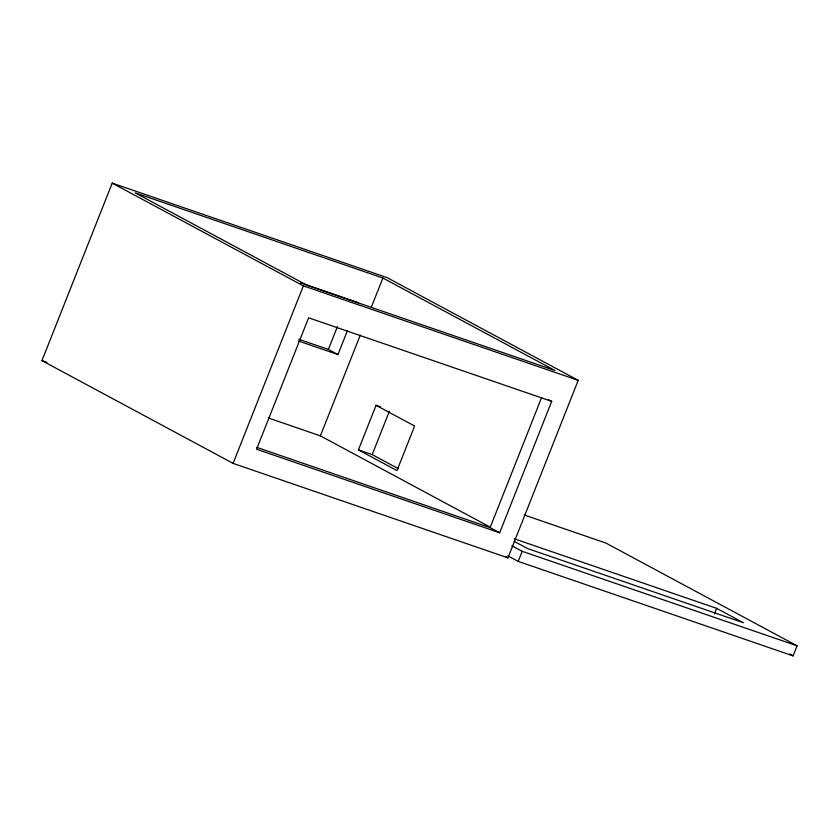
<?xml version="1.0" encoding="UTF-8"?>
<svg xmlns="http://www.w3.org/2000/svg" width="839" height="839" viewBox="0 0 839 839"><rect width="100%" height="100%" fill="white"/><g stroke="black" fill="none" stroke-linecap="round" stroke-linejoin="round"><path stroke-width="1.26" d="M41.95 360.634L112.227 183.133L387.073 277.604L578.218 380.35L507.941 557.851L233.095 463.38L41.95 360.634L46.9 362.333M233.095 463.38L303.372 285.879L112.227 183.133M347.482 330.482L337.949 354.582L328.374 349.433L337.435 326.539M490.07 527.081L320.383 435.871L360.288 335.086M371.341 307.158L382.888 278.013L135.173 192.865L307.158 285.323L554.873 370.471L382.888 278.013M376.071 405.321L414.623 426.044L396.983 470.595L358.431 449.872L376.071 405.321L380.665 406.905M398.284 468.623L372.201 454.612L389.369 411.267M548.517 399.658L551.705 401.367L499.677 532.775L490.102 527.626L541.648 397.445M524.197 514.957L605.905 543.053L797.05 645.799L793.065 655.867L518.208 561.396L522.204 551.317L511.842 545.749M714.44 613.949L716.653 608.348L514.276 538.785M300.404 282.816L358.463 302.774M303.372 285.879L578.218 380.35M551.705 401.367L308.605 317.813L256.577 449.222L499.677 532.775M298.726 339.239L328.374 349.433M298.422 340.991L337.949 354.582M268.365 417.99L320.383 435.871M358.431 449.872L372.201 454.612M256.902 447.386L490.102 527.626M522.204 551.317L797.05 645.799M716.653 608.348L743.448 622.748L527.5 548.528L514.108 541.323M789.604 654.011L793.065 655.867M507.847 555.827L518.208 561.396M505.644 556.614L507.941 557.851"/></g></svg>
